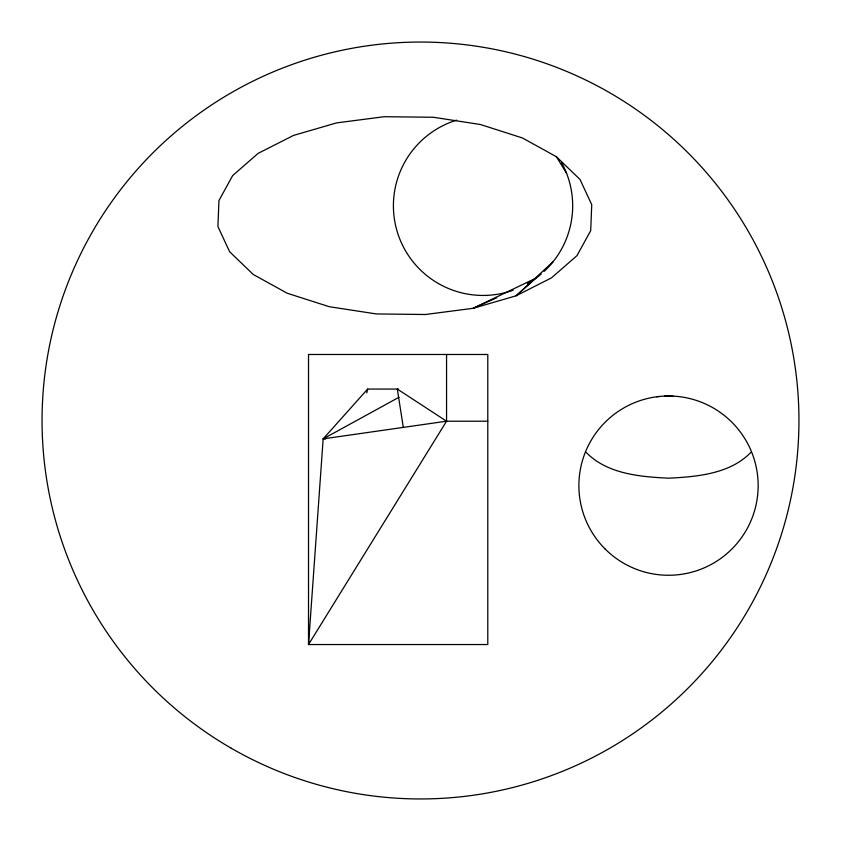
<?xml version="1.0" encoding="UTF-8"?>
<svg xmlns="http://www.w3.org/2000/svg" width="841" height="841" viewBox="0 0 841 841"><rect width="100%" height="100%" fill="white"/><g stroke="black" fill="none" stroke-linecap="round" stroke-linejoin="round"><path stroke-width="1.26" d="M446.56 354.481L446.56 421.204L308.521 644.542L308.521 354.481L487.791 354.481L487.791 644.542L308.521 644.542L323.165 438.865L367.654 389.068L398.518 389.068M308.521 644.542L309.12 641.988M366.771 392.894L367.654 389.068M751.087 452.174C730.261 473.914 697.168 476.752 668.669 478.193C640.117 476.794 607.002 473.988 586.072 452.3M552.979 261.866L516.111 295.801L473.094 308.311L425.42 314.502L376.337 313.945L329.209 306.692L287.223 293.236L253.257 274.492L229.614 251.722L217.914 226.502L218.954 200.536L232.663 175.59L258.103 153.377L293.541 135.412L336.558 122.902L384.232 116.71L433.315 117.256L480.442 124.51L522.429 137.966L556.395 156.72L580.038 179.48L591.738 204.71L590.697 230.676L576.989 255.611L551.549 277.824L516.111 295.801L536.085 278.056L473.094 308.311L496.695 297.756M325.761 438.865L323.165 438.865L399.012 397.257M323.165 438.865L446.56 421.204L487.791 421.204M656.768 396.7L659.355 396.542M664.506 396.227L673.525 396.3M446.56 421.204L397.32 389.068L403.302 427.365M556.395 156.72L566.561 173.267M561.599 162.639A89.63 89.63 0 0 1 544.116 271.412M541.183 274.019A89.63 89.63 0 0 1 527.349 283.722M513.157 290.229A89.63 89.63 0 0 1 397.982 234.071A89.63 89.63 0 0 1 456.631 120.147M231.275 748.248A378.45 378.45 0 0 0 798.95 420.5A378.45 378.45 0 0 0 231.275 92.752A378.45 378.45 0 0 0 231.275 748.248M605.247 549.11A89.63 89.63 0 0 0 755.134 508.679A89.63 89.63 0 0 0 645.173 399.086A89.63 89.63 0 0 0 605.247 549.11"/></g></svg>
